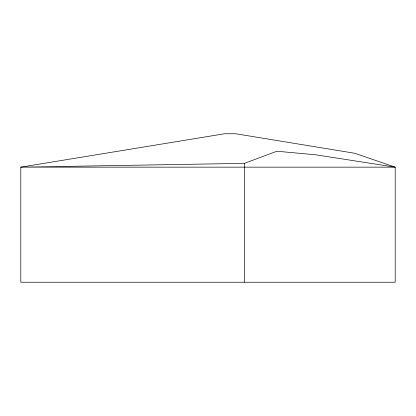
<?xml version="1.0" encoding="UTF-8"?>
<svg xmlns="http://www.w3.org/2000/svg" width="416" height="416" viewBox="0 0 416 416"><rect width="100%" height="100%" fill="white"/><g stroke="black" fill="none" stroke-linecap="round" stroke-linejoin="round"><path stroke-width="0.62" d="M244.353 163.363L276.916 151.221L315.921 154.835L395.2 167.154L395.2 282.24L20.8 282.24L20.8 167.154L224.567 133.76L235.711 133.76L354.661 153.254L395.2 167.154L20.8 167.154L244.353 163.363L244.353 282.24"/></g></svg>
